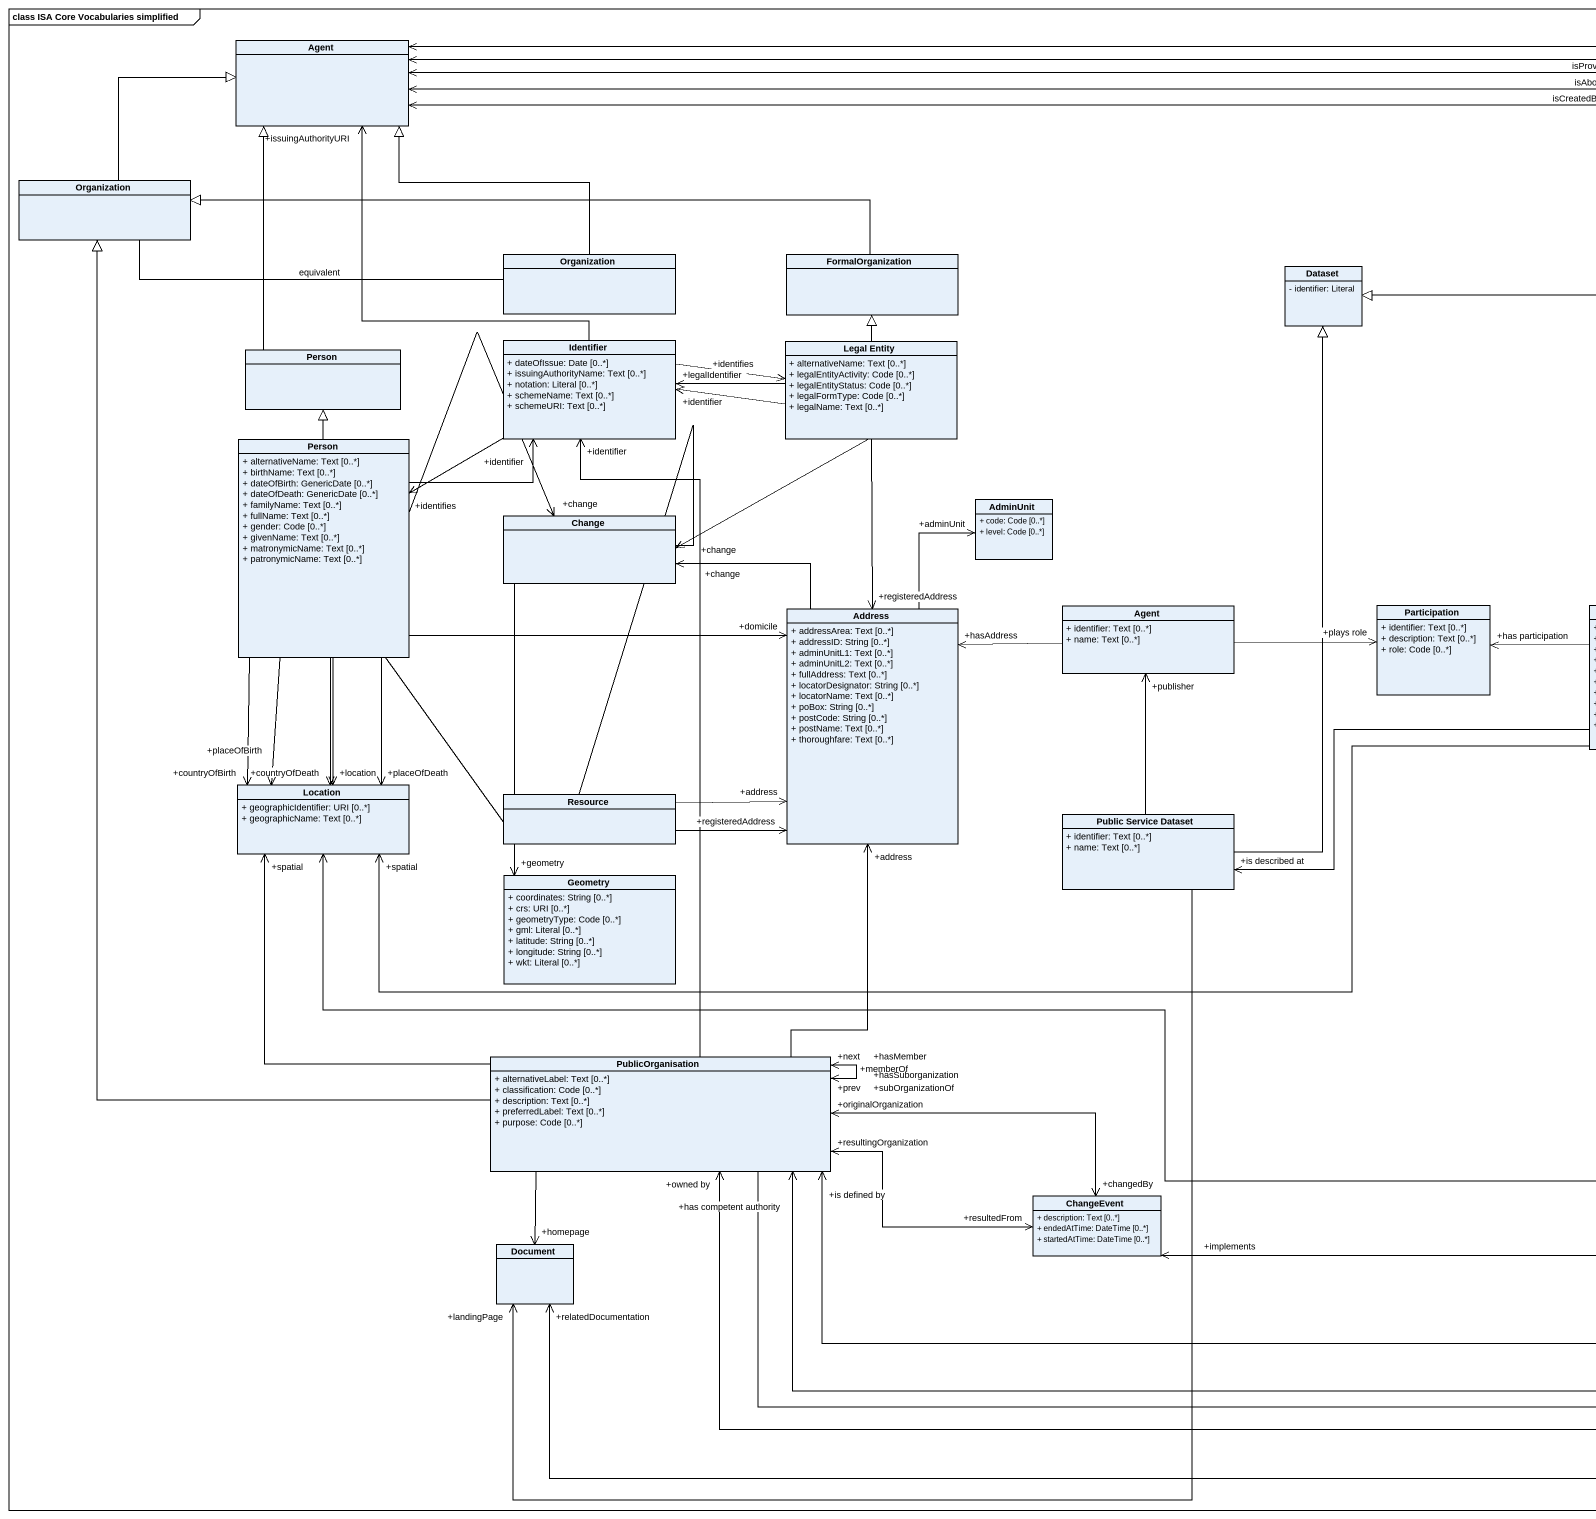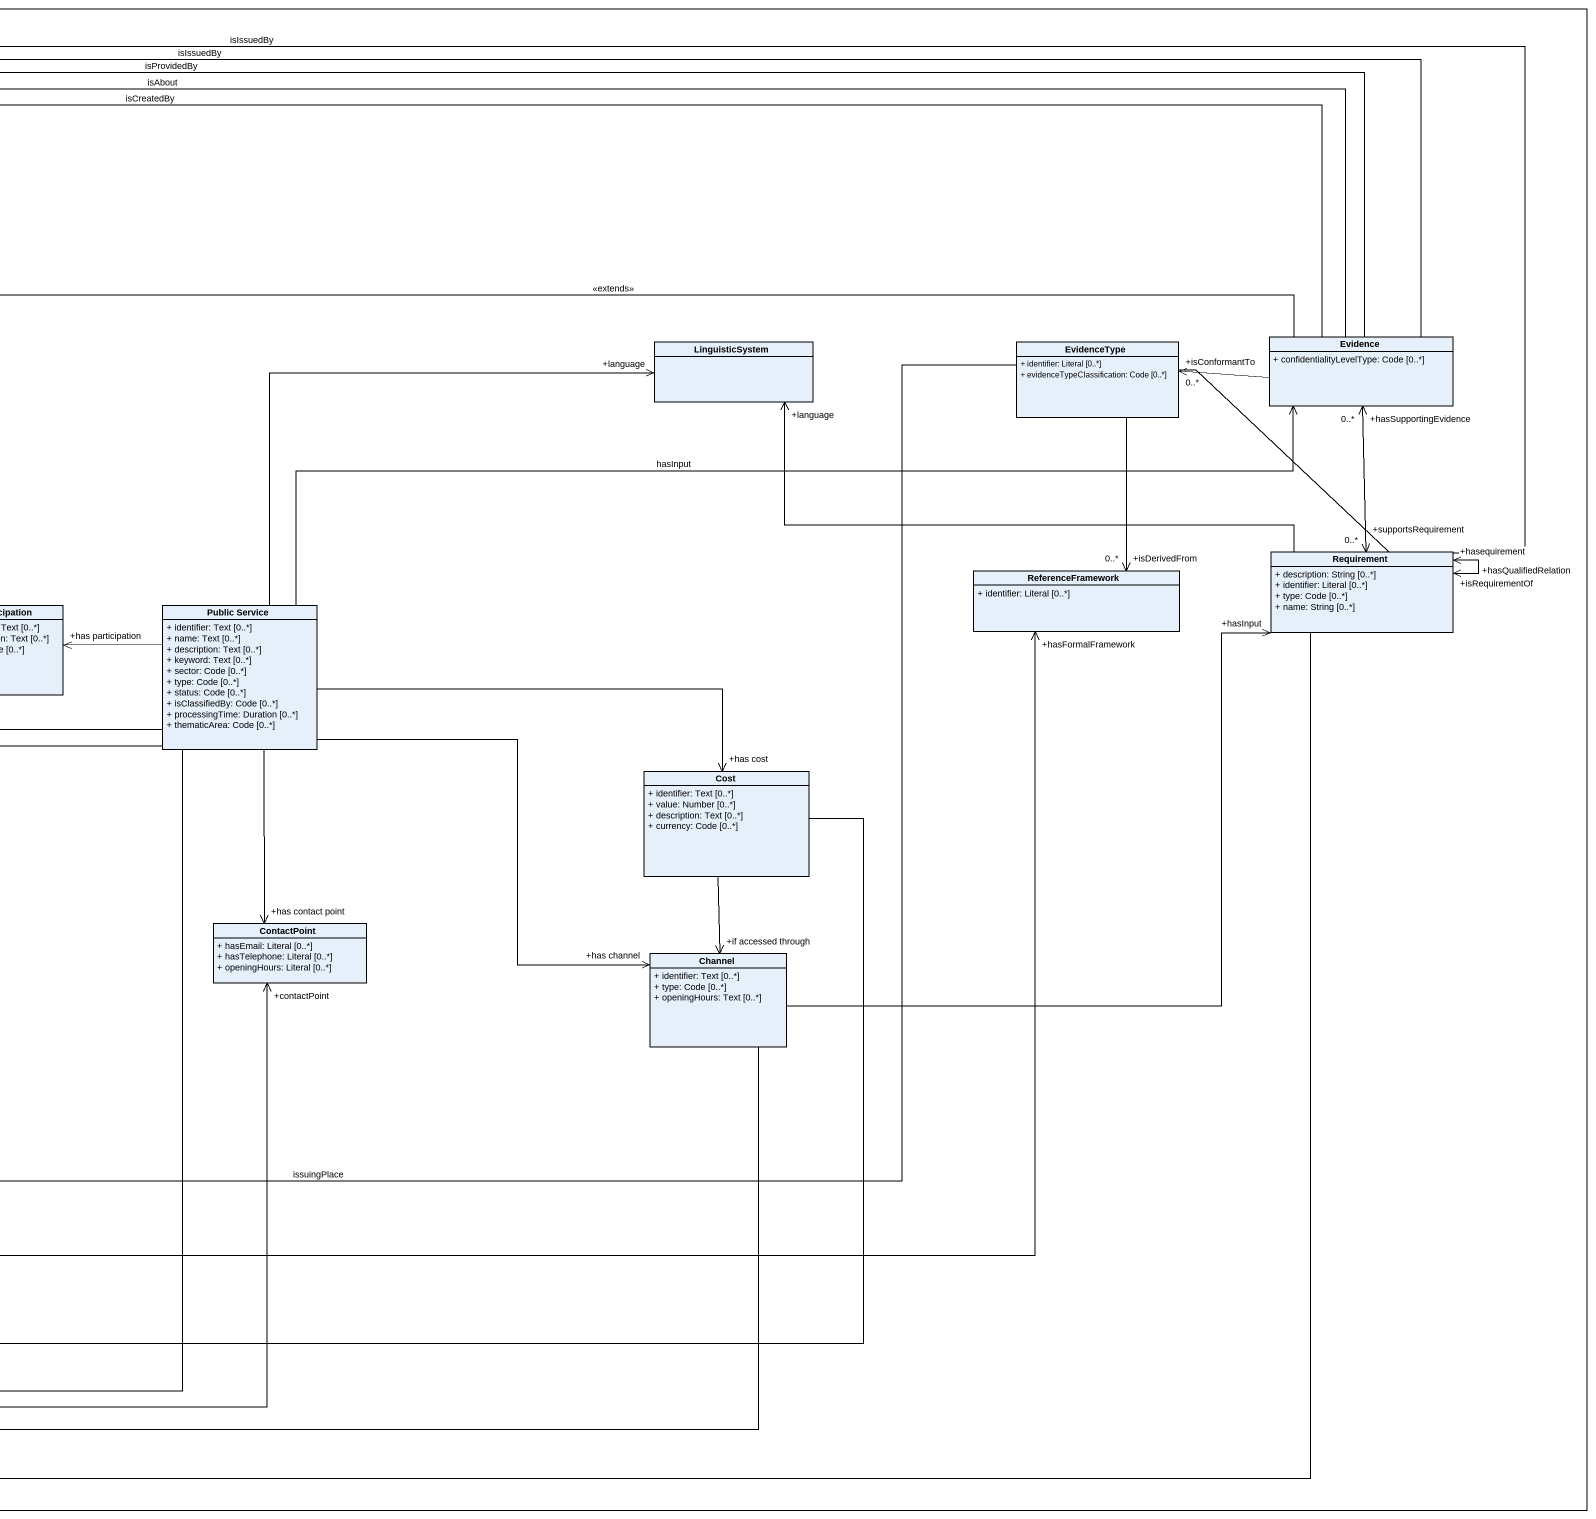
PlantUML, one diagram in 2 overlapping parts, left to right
@startuml
mainframe class ISA Core Vocabularies simplified
hide circle
hide empty members
skinparam classAttributeIconSize 0
class "Agent" as Agent_
class Organization
class "Organization" as Organization_2
class FormalOrganization
class Dataset {
  - identifier: Literal
}
class "Person" as Person_
class Identifier {
  + dateOfIssue: Date [0..*]
  + issuingAuthorityName: Text [0..*]
  + notation: Literal [0..*]
  + schemeName: Text [0..*]
  + schemeURI: Text [0..*]
}
class "Legal Entity" as Legal_Entity {
  + alternativeName: Text [0..*]
  + legalEntityActivity: Code [0..*]
  + legalEntityStatus: Code [0..*]
  + legalFormType: Code [0..*]
  + legalName: Text [0..*]
}
class LinguisticSystem
class EvidenceType {
  + identifier: Literal [0..*]
  + evidenceTypeClassification: Code [0..*]
}
class Evidence {
  + confidentialityLevelType: Code [0..*]
}
class "Person" as Person__2 {
  + alternativeName: Text [0..*]
  + birthName: Text [0..*]
  + dateOfBirth: GenericDate [0..*]
  + dateOfDeath: GenericDate [0..*]
  + familyName: Text [0..*]
  + fullName: Text [0..*]
  + gender: Code [0..*]
  + givenName: Text [0..*]
  + matronymicName: Text [0..*]
  + patronymicName: Text [0..*]
}
class Change
class AdminUnit {
  + code: Code [0..*]
  + level: Code [0..*]
}
class Requirement {
  + description: String [0..*]
  + identifier: Literal [0..*]
  + type: Code [0..*]
  + name: String [0..*]
}
class ReferenceFramework {
  + identifier: Literal [0..*]
}
class Address {
  + addressArea: Text [0..*]
  + addressID: String [0..*]
  + adminUnitL1: Text [0..*]
  + adminUnitL2: Text [0..*]
  + fullAddress: Text [0..*]
  + locatorDesignator: String [0..*]
  + locatorName: Text [0..*]
  + poBox: String [0..*]
  + postCode: String [0..*]
  + postName: Text [0..*]
  + thoroughfare: Text [0..*]
}
class "Agent" as Agent__2 {
  + identifier: Text [0..*]
  + name: Text [0..*]
}
class Participation {
  + identifier: Text [0..*]
  + description: Text [0..*]
  + role: Code [0..*]
}
class "Public Service" as Public_Service {
  + identifier: Text [0..*]
  + name: Text [0..*]
  + description: Text [0..*]
  + keyword: Text [0..*]
  + sector: Code [0..*]
  + type: Code [0..*]
  + status: Code [0..*]
  + isClassifiedBy: Code [0..*]
  + processingTime: Duration [0..*]
  + thematicArea: Code [0..*]
}
class Location {
  + geographicIdentifier: URI [0..*]
  + geographicName: Text [0..*]
}
class Cost {
  + identifier: Text [0..*]
  + value: Number [0..*]
  + description: Text [0..*]
  + currency: Code [0..*]
}
class Resource
class "Public Service Dataset" as Public_Service_Dataset {
  + identifier: Text [0..*]
  + name: Text [0..*]
}
class Geometry {
  + coordinates: String [0..*]
  + crs: URI [0..*]
  + geometryType: Code [0..*]
  + gml: Literal [0..*]
  + latitude: String [0..*]
  + longitude: String [0..*]
  + wkt: Literal [0..*]
}
class ContactPoint {
  + hasEmail: Literal [0..*]
  + hasTelephone: Literal [0..*]
  + openingHours: Literal [0..*]
}
class Channel {
  + identifier: Text [0..*]
  + type: Code [0..*]
  + openingHours: Text [0..*]
}
class PublicOrganisation {
  + alternativeLabel: Text [0..*]
  + classification: Code [0..*]
  + description: Text [0..*]
  + preferredLabel: Text [0..*]
  + purpose: Code [0..*]
}
class ChangeEvent {
  + description: Text [0..*]
  + endedAtTime: DateTime [0..*]
  + startedAtTime: DateTime [0..*]
}
class Document
Organization -right-|> Agent_
Organization -right- Organization_2 : equivalent
Organization_2 -up-|> Agent_
FormalOrganization -left-|> Organization
Person_ -up-|> Agent_
Identifier -up-> "+issuingAuthorityURI" Agent_
Identifier -right-> "+identifies" Legal_Entity
Identifier -left-> "+identifies" Person__2
Legal_Entity -up-|> FormalOrganization
Legal_Entity -left-> "+legalIdentifier" Identifier
Legal_Entity -left-> "+identifier" Identifier
Legal_Entity -left-> "+change" Change
Legal_Entity --> "+registeredAddress" Address
EvidenceType -left-> Location : issuingPlace
Evidence -left-> Agent_ : isAbout
Evidence -left-> Agent_ : isProvidedBy
Evidence -left-> Agent_ : isIssuedBy
Evidence -left-> Agent_ : isCreatedBy
Evidence -left-|> Dataset : <<extends>>
Evidence -left-> "+isConformantTo\n0..*" EvidenceType
Person__2 -up-|> Person_
Person__2 -right-> "+identifier" Identifier
Person__2 -right-> "+change" Change
Person__2 -right-> "+domicile" Address
Person__2 --> "+countryOfBirth" Location
Person__2 --> "+placeOfBirth" Location
Person__2 --> "+countryOfDeath" Location
Person__2 --> "+placeOfDeath" Location
Requirement -left-> Agent_ : isIssuedBy
Requirement -left-> "+language" LinguisticSystem
Requirement "+supportsRequirement\n0..*" <-up-> "+hasSupportingEvidence\n0..*" Evidence
Requirement --> "+hasQualifiedRelation" Requirement
Requirement "+isRequirementOf" <--> "+hasequirement" Requirement
Requirement -left-> "+isDerivedFrom\n0..*" ReferenceFramework
Requirement -left-> "+relatedDocumentation" Document
Address -up-> "+change" Change
Address -up-> "+adminUnit" AdminUnit
Agent__2 -left-> "+hasAddress" Address
Agent__2 -right-> "+plays role" Participation
Public_Service -up-> "+language" LinguisticSystem
Public_Service -right-> Evidence : hasInput
Public_Service -left-> "+has participation" Participation
Public_Service -left-> "+spatial" Location
Public_Service -right-> "+has cost" Cost
Public_Service -left-> "+is described at" Public_Service_Dataset
Public_Service --> "+has contact point" ContactPoint
Public_Service --> "+has channel" Channel
Public_Service -left-> "+has competent authority" PublicOrganisation
Cost --> "+if accessed through" Channel
Cost -left-> "+is defined by" PublicOrganisation
Resource -right-> "+registeredAddress" Address
Resource -right-> "+address" Address
Resource -left-> "+location" Location
Resource --> "+geometry" Geometry
Public_Service_Dataset -up-|> Dataset
Public_Service_Dataset -up-> "+publisher" Agent__2
Public_Service_Dataset --> "+landingPage" Document
Channel -up-> "+hasInput" Requirement
Channel -left-> "+owned by" PublicOrganisation
PublicOrganisation -up-|> Organization
PublicOrganisation -up-> "+identifier" Identifier
PublicOrganisation -up-> "+address" Address
PublicOrganisation -up-> "+spatial" Location
PublicOrganisation -right-> "+contactPoint" ContactPoint
PublicOrganisation "+prev" <--> "+next" PublicOrganisation
PublicOrganisation "+memberOf" <--> "+hasMember" PublicOrganisation
PublicOrganisation "+subOrganizationOf" <--> "+hasSuborganization" PublicOrganisation
PublicOrganisation "+resultingOrganization" <-right-> "+resultedFrom" ChangeEvent
PublicOrganisation --> "+homepage" Document
ChangeEvent "+implements" <-right-> "+hasFormalFramework" ReferenceFramework
ChangeEvent "+changedBy" <-left-> "+originalOrganization" PublicOrganisation
@enduml
